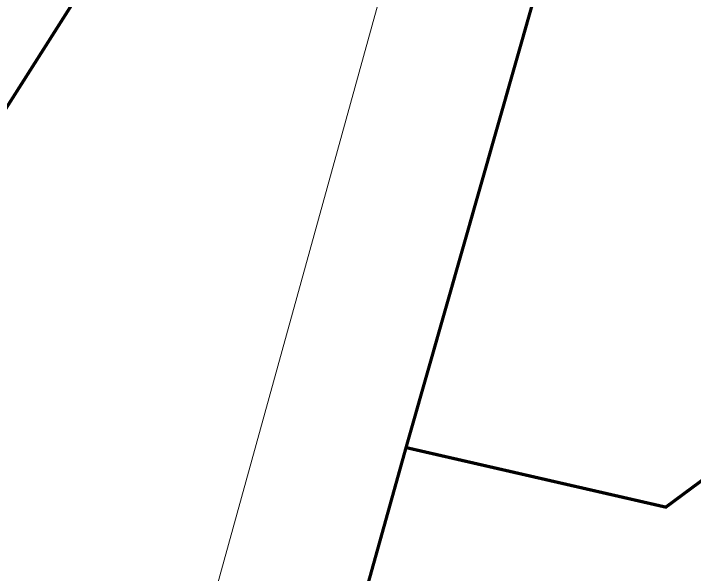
# Model space of a CAD drawing. Header units: inches. Extents: x 350994 to 353538, y 1581369 to 1583842.
# Drawn here: x 351246.37 to 351267.56, y 1582983.89 to 1583001.34 of the extents above; entities that cross this region are included whole.
import ezdxf

# ---------------------------------------------------------------- set-up
doc = ezdxf.new("R2010")
doc.units = ezdxf.units.IN
doc.header["$MEASUREMENT"] = 0
doc.linetypes.add('1', pattern=[0])
doc.linetypes.add('ACAD_ISO03W100', pattern=[30, 12, -18])
for name, color, linetype in [('BOUNDARY', 5, 'Continuous'), ('CW', 94, '1'), ('EP TF', 5, 'Continuous'), ("ROAD'S", 1, '1')]:
    doc.layers.add(name, color=color, linetype=linetype)
doc.styles.get("Standard").update_dxf_attribs({"font": 'arial.ttf'})
doc.linetypes.add('SILT_FENCE', pattern='A,0.5,-0.2,["EP",Standard,S=0.1,R=0,X=-0.1,Y=-0.05],-0.2', length=0.9)

msp = doc.modelspace()

# ---------------------------------------------------------------- linework, layer by layer
at = {"layer": 'BOUNDARY', "lineweight": 5, "const_width": 0.1, "elevation": 112.086}
msp.add_lwpolyline([(351258.588, 1582987.836), (351266.673, 1582985.982), (351271.731, 1582989.726), (351272.093, 1582991.064), (351273.811, 1582991.073), (351284.909, 1583021.702)], dxfattribs=at)
at = {"layer": 'CW', "linetype": 'ACAD_ISO03W100', "lineweight": 5, "ltscale": 0.1, "const_width": 0.1, "elevation": 114.158}
msp.add_lwpolyline([(351258.588, 1582987.836), (351286.48, 1583085.7), (351291.094, 1583102.44), (351294.389, 1583114.276), (351450.259, 1583070.875), (351507.125, 1583054.975), (351503.705, 1583044.431), (351504.897, 1583044.08), (351504.331, 1583041.51), (351502.915, 1583037.371), (351501.89, 1583035.267), (351500.761, 1583035.479), (351472.56, 1582950.674), (351449.694, 1582882.807), (351408.341, 1582900.103), (351277.37, 1582955.13), (351252.729, 1582966.854)], close=True, dxfattribs=at)
at = {"layer": 'EP TF', "color": 252, "linetype": 'SILT_FENCE', "lineweight": 5, "ltscale": 6, "elevation": 97.614}
msp.add_lwpolyline([(351334.549, 1583220.761), (351313.266, 1583201.604), (351299.568, 1583152.936), (351283.656, 1583095.413), (351267.659, 1583037.585), (351251.662, 1582979.757), (351198.881, 1582966.743), (351173.839, 1582964.511), (351151.773, 1582973.941), (351097.752, 1583012.032), (351096.541, 1583017.47)], dxfattribs=at)
at = {"layer": "ROAD'S", "lineweight": 5, "const_width": 0.1}
msp.add_lwpolyline([(351163.486, 1582960.511), (351179.697, 1582957.225), (351187.142, 1582957.535), (351197.259, 1582959.561), (351208.211, 1582964.612), (351218.951, 1582971.614), (351226.454, 1582977.638), (351230.686, 1582981.614), (351237.709, 1582988.901), (351245.832, 1582997.908), (351248.558, 1583002.203), (351250.847, 1583005.123), (351254.574, 1583010.843), (351256.152, 1583014.237), (351258.349, 1583017.855), (351262.461, 1583027.25), (351277.408, 1583085.097), (351297.075, 1583158.776), (351303.679, 1583157.602), (351357.439, 1583140.328), (351458.799, 1583106.533)], dxfattribs=at)

doc.saveas('drawing.dxf')
